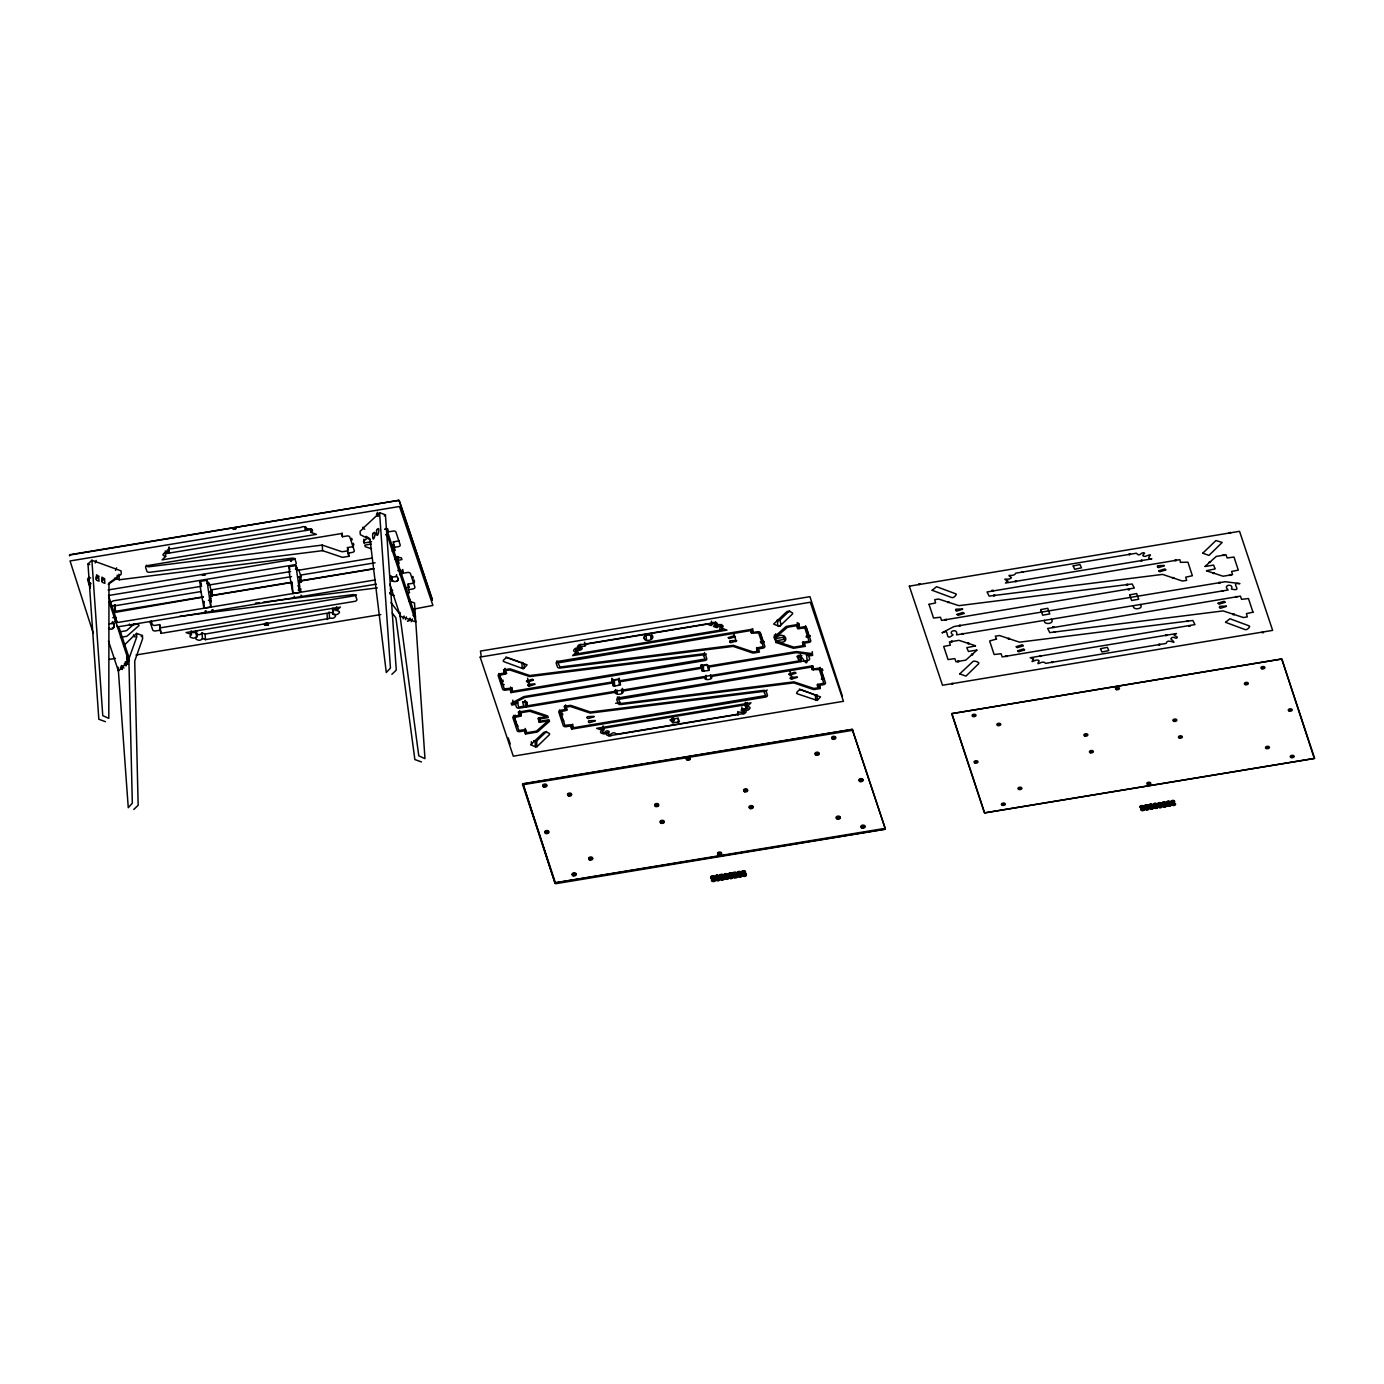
<?xml version="1.0" encoding="UTF-8"?>
<svg xmlns="http://www.w3.org/2000/svg" width="1384" height="1384" viewBox="0 0 1384 1384"><rect width="100%" height="100%" fill="white"/><g stroke="black" fill="none" stroke-linecap="round" stroke-linejoin="round"><path stroke-width="1.5" d="M204.071 601.434L203.95 608.251M206.873 583.564L207.946 583.442L207.842 581.834M292.214 583.408L292.716 590.553M421.463 761.927L414.871 759.574L395.928 617.956L392.243 613.008M98.627 576.661L99.025 581.211L96.448 580.173L96.569 574.81L98.8 576.263L96.015 579.152M113.955 625.343L113.851 627.315L112.208 627.782M264.776 624.911A1.972 1.194 -4 0 1 265.209 623.302A1.972 1.194 -4 0 1 267.839 623.284A1.972 1.194 -4 0 1 267.942 624.893C266.385 622.541 262.891 624.322 268.167 624.859M521.958 662.884C521.906 677.105 527.771 661.656 520.799 662.417M546.68 731.392L536.715 740.924L536.802 747.014L535.47 746.806L535.054 741.201L533.618 740.665M735.233 875.017C730.354 878.01 740.89 877.56 735.856 874.999C728.572 874.394 739.35 872.958 735.042 874.809M789.676 610.69L779.711 620.24C783.482 627.8 775.507 628.907 778.067 620.499L777.099 620.153M817.408 700.269L820.522 696.896L801.301 690.028C799.364 688.523 794.883 693.834 797.253 693.782L817.321 700.512L817.01 694.612L815.782 695.218L809.623 692.796M375.946 533.532L375.842 534.605M105.426 721.687L98.835 719.247L87.988 563.997L91.88 560.26L121.083 570.9L121.186 574.325L108.973 582.993L108.8 718.348L102.762 715.632L91.88 560.26M584.446 642.211C589.809 649.823 573.703 643.785 581.799 647.677C584.411 649.304 575.121 653.162 578.893 646.224M711.497 621.208L711.099 625.568L707.224 624.149L586.626 644.079L584.723 646.017M717.344 623.336L717.085 627.661L713.469 626.502L715.39 624.028L713.487 623.457L711.774 625.014M129.006 659.493L126.584 658.421M534.812 683.921L528.1 684.284L527.788 685.236M612.593 678.835L613.198 685.824L614.185 686.187L620.516 684.907L619.15 678.143M619.409 685.236L618.89 679.509L617.887 679.146L611.849 680.184L612.178 682.001L524.484 696.481A2.526 1.54 -4 0 0 523.412 696.844L511.18 703.297L511.769 705.062L515.592 704.421L516.457 707.068A2.526 1.54 -4 0 0 519.45 708.158L523.515 707.483A2.526 1.54 -4 0 0 525.574 705.961L525.263 700.373M265.676 625.308L267.32 624.824L265.642 624.876M299.74 578.547L299.757 578.443A1.972 1.194 -4 0 0 299.134 576.747M432.448 600.137L399.457 500.939M732.845 877.3L730.977 875.726M672.105 718.469L672.486 722.829L679.44 721.791L678.143 718.227L678.316 721.946M69.442 555.088L399.059 500.299L69.961 554.673L69.494 555.884M210.679 592.906L210.264 591.919M210.714 593.355L210.299 592.369M431.721 599.618L432.258 600.31M522.547 784.105L852.354 729.42L885.327 828.878L852.181 729.316L523.066 783.707L555.122 883.459L522.547 784.244M522.598 784.78L852.769 730.285M720.735 878.442C722.656 882.646 726.271 875.155 720.926 877.698C722.223 881.539 725.406 876.262 720.77 877.889M885.276 828.341L555.088 882.784M885.276 829.12L555.14 882.871M391.897 577.059L392.053 581.211L393.558 581.28M527.875 685.478L528.74 686.239L534.881 684.405M588.494 721.981L589.359 722.742L595.38 720.839M594.013 716.358L587.352 716.635L587.041 717.587M612.922 679.873L619.34 679.7M595.38 720.51L588.719 720.787L588.408 721.739M613.198 685.616L612.247 679.267M618.873 679.717L619.081 680.859L701.169 667.296L700.84 665.479L706.878 664.441L708.885 670.531L708.383 667.14L796.129 652.643L810.488 654.476M615.638 689.526C611.296 695.996 625.36 695.131 622.471 691.135L704.56 677.572C704.075 681.188 714.127 679.492 711.445 676.43L801.007 661.639L800.315 654.926L801.007 661.639M728.33 637.834L729.195 638.578L735.337 636.744M729.697 641.986L730.562 642.73L736.582 640.844M736.582 640.498L729.922 640.775L729.61 641.726M797.219 622.575L797.616 628.717L804.813 627.973L809.069 641.173L802.426 642.366L803.36 645.601L793.897 647.158L777.393 641.761M797.201 677.001L790.368 677.312L790.229 678.229M919.184 584.654L919.703 583.65M955.687 610.413L956.552 611.174L962.572 609.271M962.572 608.943L955.911 609.219L955.6 610.171M951.431 642.038L951.95 641.034M959.51 626.104L960.012 625.101M962.243 634.391L962.762 633.388M968.16 643.906L968.662 642.903M1017.673 651.068L1018.538 651.812L1024.558 649.926M1040.232 656.518L1040.733 655.514M1052.221 662.711L1052.74 661.708M1129.257 554.863L1129.776 553.859M1141.246 561.056L1141.765 560.053M1158.875 571.056L1159.74 571.8L1165.778 569.914M1164.394 565.433L1157.56 565.745L1157.422 566.662M1229.736 533.342L1230.238 532.338M1213.336 573.668L1213.837 572.665M1230.047 575.554L1230.566 574.55M1226.38 606.071L1219.719 606.348L1219.425 607.299M205.368 612.558L206.233 610.88M212.254 611.417L213.136 609.738M301.677 595.881L301.245 596.712L301.089 595.068M644.788 635.723C640.896 643.577 657.262 640.567 651.691 634.581M104.544 578.72L101.932 577.145L102.295 582.301L104.873 583.339L104.544 578.72L101.862 581.28M409.975 618.129L410.46 620.084L415.823 621.866L386.742 533.774L385.617 534.864M732.638 877.162C725.752 880.034 736.15 870.674 728.659 873.875C734.714 876.314 726.479 872.128 730.631 875.536M374.978 579.982L116.048 622.765L115.841 617.385L112.796 617.679M704.629 653.784L704.439 652.469M526.508 681.343L527.373 682.087L533.394 680.201M533.307 679.942L532.442 679.198L526.422 681.084M538.895 721.687L538.289 718.002L539.12 722.396L547.666 720.977M587.127 717.829L587.992 718.59L594.134 716.756M701.826 664.926C701.93 668.109 708.573 662.227 708.054 666.154L795.748 651.656A2.526 1.54 -4 0 1 796.942 651.639L811.941 653.594L812.512 655.359L808.688 655.999L809.571 658.646A2.526 1.54 -4 0 1 807.581 660.549L803.481 661.223A2.526 1.54 -4 0 1 800.713 660.497M701.913 665.168L702.311 671.309L708.262 670.496M735.129 636.45L734.264 635.688L728.243 637.574M751.46 633.042L758.692 633.007L763.172 646.536L756.546 648.093L757.498 651.328L753.207 651.951L733.33 645.342L560.018 667.019L557.856 662.884L750.647 630.585L751.46 633.042L751.201 629.322M788.949 674.337L789.814 675.081L795.835 673.195M790.316 678.471L791.181 679.233L797.322 677.399M795.765 672.935L794.9 672.192L788.863 674.077M812.079 669.545L819.363 669.596L823.809 683.125L817.079 684.682L818.117 687.831L813.827 688.453L793.949 681.845L620.638 703.522L618.475 699.37L811.266 667.088L812.079 669.545L811.82 665.825M957.053 614.565L957.918 615.309L964.06 613.475M963.869 613.164L963.005 612.42L956.967 614.306M1016.306 646.916L1017.171 647.66L1023.312 645.826M1023.122 645.515L1022.257 644.771L1016.219 646.657M1024.489 649.667L1023.624 648.923L1017.586 650.809M1157.508 566.904L1158.373 567.665L1164.394 565.762M1165.691 569.672L1164.826 568.911L1158.789 570.796M1218.128 603.407L1218.993 604.151L1225.134 602.317M1219.494 607.559L1220.359 608.303L1226.397 606.417M1224.944 602.023L1224.079 601.262L1218.041 603.147M951.881 713.487L984.647 812.944L1314.298 758.501L1281.757 659.026L952.106 713.59L1281.584 658.992M233.637 529.103L235.436 528.48M95.185 562.977L96.223 560.433M96.171 577.993L96.188 576.903M101.672 580.45L102.624 579.446L101.672 578.91M115.512 570.381L116.55 567.838M165.284 550.867L165.665 556.42L164.039 555.832A2.249 1.367 -4 0 1 163.416 553.946L164.35 553.064A2.249 1.367 -4 0 1 167.464 552.545L169.107 553.133L168.952 547.337M165.665 556.42L162.066 559.88L316.417 534.362L311.037 532.408L310.777 528.688M169.107 553.133L169.177 547.112M123.764 645.688L133.141 636.432L135.338 636.865M133.764 809.467L138.158 805.298L134.715 661.05L142.638 638.664L142.431 635.533L136.584 633.405L133.694 636.259L133.521 634.806M141.272 636.64L142.431 635.533M126.567 657.244L128.331 655.566L119.249 628.094M128.331 655.566L128.712 661.137L118.384 671.032L108.454 640.913M191.182 630.81L191.442 634.529L190.352 635.567A2.249 1.367 -4 0 0 190.975 637.453L192.376 637.955A2.249 1.367 -4 0 0 195.49 637.453L196.597 636.398L196.199 630.827L197.289 636.657L196.199 637.695A2.249 1.367 -4 0 0 196.822 639.581L198.223 640.083A2.249 1.367 -4 0 0 201.337 639.581L202.427 638.526L202.047 632.955L205.091 634.062L330.724 612.558A2.249 1.367 -4 0 0 333.25 612.437M196.199 630.827L195.109 631.883A2.249 1.367 -4 0 1 191.995 632.384L190.594 631.883M196.909 631.087L195.801 632.125A2.249 1.367 -4 0 0 196.424 634.01L197.825 634.512A2.249 1.367 -4 0 0 200.94 634.01L202.047 632.955M311.037 532.408L312.127 531.352A2.249 1.367 -4 0 0 311.521 529.484L310.12 528.965A2.249 1.367 -4 0 0 306.988 529.484L305.207 530.28L306.297 529.224A2.249 1.367 -4 0 0 305.674 527.356L304.272 526.837A2.249 1.367 -4 0 0 301.158 527.356L171.374 548.808A2.249 1.367 -4 0 0 168.26 549.327L167.326 550.209A2.249 1.367 -4 0 0 167.931 552.095L169.575 552.683M391.88 674.337L396.274 670.081L385.427 514.831L379.579 512.703L376.69 515.575L378.334 516.18M384.268 515.938L385.427 514.831M385.219 529.293L386.361 528.204L415.442 616.295L413.038 615.43M202.427 638.526L205.472 639.633L331.122 618.129A2.249 1.367 -4 0 0 334.236 617.61L335.17 616.71A2.249 1.367 -4 0 0 334.547 614.842L332.921 614.236L332.523 608.666L334.634 608.822A2.249 1.367 -4 0 0 337.16 608.701M332.921 614.236L332.99 608.216M333.388 613.787L335.014 614.392A2.249 1.367 -4 0 0 338.146 613.873L339.08 612.974A2.249 1.367 -4 0 0 338.457 611.105L336.814 610.5L340.412 607.057L186.061 632.557L191.442 634.529M403.073 618.786L404.145 616.001M405.408 619.634L406.481 616.866M407.432 621.329L410.027 618.838M408.92 620.914L409.975 619.599L400.391 616.243L389.804 584.186M411.256 621.762L412.311 618.994M523.982 668.126L527.096 664.856L507.893 657.988C507.201 656.276 500.973 661.327 503.984 661.725L522.339 668.437M721.358 624.443L721.618 628.146L726.998 630.118L572.647 655.618L576.246 652.175L574.602 651.587A2.249 1.367 -4 0 1 573.979 649.702L574.914 648.802A2.249 1.367 -4 0 1 578.045 648.283L580.138 648.439L579.879 644.719M575.986 648.456L576.298 653.957C582.474 651.778 570.571 648.352 579.152 649.926M537.113 746.547L549.361 734.748C551.697 733.226 543.531 730.96 543.531 732.62L530.626 744.748L535.47 746.806M580.138 648.439L578.512 647.85A2.249 1.367 -4 0 1 577.889 645.965L578.823 645.065A2.249 1.367 -4 0 1 581.937 644.546L711.722 623.111A2.249 1.367 -4 0 1 714.836 622.592L716.237 623.094A2.249 1.367 -4 0 1 716.86 624.98L715.77 626.018L717.569 625.239A2.249 1.367 -4 0 1 720.683 624.72L722.085 625.222A2.249 1.367 -4 0 1 722.707 627.108L721.618 628.146M717.621 627.142C724.489 622.541 715.805 630.429 722.673 629.772L576.298 653.957M780.109 625.845L792.375 614.063C794.693 612.61 786.631 610.223 786.527 611.936L773.621 624.063L778.465 626.122M745.716 705.996L747.325 704.456L600.95 728.641C608.822 728.399 599.03 732.326 604.081 732.863C605.656 731.6 607.04 729.593 609.202 731.652C606.624 741.668 612.178 728.624 616.399 734.281L736.997 714.352C738.381 710.684 740.89 712.345 743.346 712.898C747.325 710.563 737.413 711.168 742.827 708.764C754.591 708.383 741.997 709.144 745.457 702.293M747.395 706.255L750.993 702.812L596.642 728.313L602.023 730.268L600.933 731.323A2.249 1.367 -4 0 0 601.538 733.191L602.957 733.71A2.249 1.367 -4 0 0 606.071 733.191L607.853 732.396L606.763 733.451A2.249 1.367 -4 0 0 607.386 735.319L608.787 735.838A2.249 1.367 -4 0 0 611.901 735.319L741.686 713.867A2.249 1.367 -4 0 0 744.8 713.365L745.751 712.466A2.249 1.367 -4 0 0 745.128 710.58L743.485 709.992L745.595 710.13A2.249 1.367 -4 0 0 748.709 709.629L749.644 708.729A2.249 1.367 -4 0 0 749.021 706.843L747.395 706.255L747.135 702.536M134.248 623.821L127.086 630.187A2.526 1.54 -4 0 1 125.529 630.879L120.045 631.779M367.85 537.546L363.542 541.369L364.078 542.961L371.552 541.732M547.718 721.151L536.508 731.081L526.837 732.741L525.799 729.576L518.827 730.441L514.519 717.379L521.214 716.064L520.263 712.829L529.743 711.272L546.247 716.67M775.905 637.28L787.479 627.229M976.896 650.221L965.773 660.116L956.015 661.812L954.839 658.611L948.057 659.58L943.698 646.466L950.393 645.134L949.441 641.899L958.974 640.342L975.426 645.74M1205.101 566.35L1216.276 556.437L1225.982 554.759L1227.158 557.96L1233.992 557.06L1238.299 570.121L1231.604 571.454L1232.539 574.671L1223.093 576.228L1206.571 570.831M114.163 621.831L116.913 621.295M111.568 623.509C116.446 622.644 114.076 632.436 108.592 628.18M109.474 628.267L108.644 628.474M395.616 576.574C398.073 575.19 399.457 581.695 396.983 580.726M291.211 560.624L290.865 561.125A1.972 1.194 -4 0 1 291.315 560.814L291.332 560.555M1314.61 758.363L984.976 812.771M233.861 529.363L235.47 528.93M108.212 584.394L117.277 578.062L117.225 575.156M113.557 612.662L203.171 597.109M947.694 602.559L948.991 601.85M1022.067 572.37L1023.347 571.661M991.947 590.968L993.245 590.241M945.151 620.067L946.431 619.357M1015.181 581.695L1016.479 580.969M993.574 595.829L994.871 595.103M957.607 661.794L958.904 661.085M971.43 654.874L972.727 654.148M1008.209 639.027L1009.49 638.301M1126.507 584.965L1127.804 584.256M1052.567 627.471L1053.864 626.744M951.656 684.059L952.936 683.333M1174.929 560.728L1176.227 560.001M1005.77 656.57L1007.05 655.843M1128.133 589.826L1129.43 589.117M1054.193 632.332L1055.49 631.606M1172.49 578.27L1173.788 577.543M1209.27 562.423L1210.567 561.696M1223.093 555.503L1224.373 554.776M1218.854 583.045L1220.134 582.318M1221.588 591.331L1222.868 590.622M1187.126 621.468L1188.424 620.741M1165.518 635.602L1166.799 634.893M1235.566 597.231L1236.846 596.504M1188.752 626.329L1190.05 625.603M1158.65 644.927L1159.93 644.2M1233.006 614.738L1234.303 614.012M1262.191 632.73L1263.488 632.021M109.786 602.697L112.831 601.088A2.526 1.54 -4 0 1 113.903 600.742L201.614 586.245M513.032 703.626L524.761 697.484L612.506 682.987M942.227 632.696L953.991 626.554L1225.255 581.73L1239.666 583.546M112.069 623.423L112.623 621.624M396.672 574.689L396.257 576.419L392.399 577.145M201.441 584.377L200.957 582.975M806.716 655.272C808.481 674.406 801.907 650.445 796.89 656.691M202.756 575.052L204.469 575.035M522.668 702.207L523.827 706.151L518.637 707.155L517.789 703.349L513.101 703.799L512.841 700.079M842.406 696.221L809.951 596.677L480.456 651.068L481.148 655.808M165.18 553.721L312.144 529.432M384.804 529.12L387.555 528.671L388.593 531.819L393.281 531.058A2.249 1.367 -4 0 1 395.911 532.01L400.184 544.95A2.249 1.367 -4 0 1 398.419 546.645L393.731 547.424L393.35 541.853L398.038 541.075A2.249 1.367 -4 0 0 399.163 540.66M348.647 552.597L348.906 556.299L343.44 557.198A2.526 1.54 -4 0 1 341.606 557.077L322.61 550.659L149.68 572.284A2.526 1.54 -4 0 1 146.86 571.177L145.649 567.492A2.526 1.54 -4 0 1 147.638 565.589L341.398 533.567L342.436 536.732L346.848 535.989A2.526 1.54 -4 0 1 349.823 537.078L354.252 550.521A2.526 1.54 -4 0 1 352.28 552.424L347.868 553.15L347.47 547.58L351.882 546.853A2.526 1.54 -4 0 0 353.491 546.126M371.189 544.068L364.788 545.123L365.307 546.715L371.569 548.791M108.16 589.947L293.84 559.274A2.526 1.54 -4 0 0 295.449 558.548M347.834 550.849L343.059 551.628A2.526 1.54 -4 0 1 341.225 551.507L322.212 545.088L149.282 566.713A2.526 1.54 -4 0 1 146.479 565.606L146.323 565.156M391.637 545.452L394.388 545.002M108.54 595.518L294.238 564.845A2.526 1.54 -4 0 0 296.228 562.942L295 559.257A2.526 1.54 -4 0 0 292.197 558.15L119.266 579.775L114.509 578.166M200.542 588.961L200.023 581.436L206.908 580.294L207.911 583.425M289.533 574.256L289.014 566.731L295.899 565.589L297.491 570.398L372.4 558.029M392.035 551.022L394.786 550.572L394.526 546.853M295.38 568.997L296.937 568.737L296.816 567.129M290.588 571.54L208.5 585.103L208.067 583.494M111.499 606.348L112.554 606.175M114.734 604.773L115.062 605.76L200.888 591.573M291.54 576.592L211.51 589.826L212.046 595.864M375.116 562.786L300.484 575.121L301.383 582.041L301.314 580.726M395.08 559.482L396.62 559.222A2.526 1.54 -4 0 0 398.609 557.319L398.505 556.991M397.865 556.524L398.125 560.243L401.948 559.603L401.36 557.838L395.738 557.112M210.057 591.816L212.185 591.089L212.219 596.348M299.117 577.093L301.037 576.782L298.788 569.983M112.588 606.175A2.526 1.54 -4 0 0 114.612 604.652L115.46 611.33L203.137 596.833M211.89 595.397L291.938 582.162M373.645 568.668L300.882 580.692L301.314 581.695M211.198 602.023L210.057 595.968L292.145 582.404M373.957 568.893L299.048 581.263L299.532 585.121L298.287 585.743M208.43 600.518L210.281 599.255M397.831 570.571L400.218 570.173M298.217 590.051L300.83 588.875M402.017 570.07L403.055 573.218L407.467 572.492A2.526 1.54 -4 0 1 410.442 573.582L414.889 587.024A2.526 1.54 -4 0 1 412.899 588.927L408.488 589.653L408.09 584.083L412.501 583.356A2.526 1.54 -4 0 0 414.491 582.024M399.682 574.637L401.585 574.325M210.818 601.59L210.403 600.223L210.835 607.109L203.898 608.078L200.559 589.03M299.792 586.885L299.377 585.519L299.826 592.404L292.872 593.373L289.533 574.325M108.713 623.976L111.896 623.457M376.362 584.135L117.415 626.917L117.311 625.464M179.885 616.278L352.816 594.653A2.526 1.54 -4 0 1 355.636 595.76L356.847 599.428A2.526 1.54 -4 0 1 354.858 601.331L161.098 633.353L159.662 624.634L155.25 625.36A2.526 1.54 -4 0 1 152.275 624.288L151.167 620.914M160.7 627.782L354.46 595.76A2.526 1.54 -4 0 0 356.311 594.757M405.045 587.906L409.128 587.231M161.098 633.353L160.042 630.204L155.648 630.931A2.526 1.54 -4 0 1 152.672 629.858L149.887 621.451M120.425 637.349L125.909 636.45A2.526 1.54 -4 0 0 127.466 635.758L138.954 625.568L138.417 623.959L129.871 625.378L129.421 624.028M407.484 593.13L409.526 592.802L408.488 589.653M109.301 659.407L115.46 658.386M136.03 654.995L380.808 614.548M413.712 609.098L432.898 605.448L399.509 506.492L70.048 560.952L93.316 633.37M504.572 673.039L500.16 673.766A2.526 1.54 -4 0 0 498.188 675.669L502.617 689.094A2.526 1.54 -4 0 0 505.592 690.183L510.004 689.457L511.042 692.606L704.802 660.583A2.526 1.54 -4 0 0 706.792 658.68L705.581 654.995A2.526 1.54 -4 0 0 702.761 653.888L529.83 675.53L510.834 669.095A2.526 1.54 -4 0 0 509.001 668.974L503.534 669.873L504.572 673.039L504.312 669.32M753.017 632.471L757.429 631.744A2.526 1.54 -4 0 1 760.387 632.834L764.833 646.259A2.526 1.54 -4 0 1 762.843 648.162L758.432 648.906L759.47 652.054L754.021 652.954A2.526 1.54 -4 0 1 752.187 652.833L733.174 646.397L560.243 668.039A2.526 1.54 -4 0 1 557.441 666.932L556.212 663.247A2.526 1.54 -4 0 1 558.202 661.344L751.979 629.322L753.017 632.471L752.758 628.769M505.385 673.939L499.814 675.288L504.278 688.834L511.319 688.194L512.374 691.343L705.148 659.043L703.141 654.892L529.674 676.586L509.727 669.96L505.523 670.6L506.7 673.472L505.385 673.939L505.004 668.385M787.479 627.229L796.786 625.689L797.599 628.146M775.351 640.861L783.898 639.46L783.188 637.297L774.642 638.716L774.123 637.124L785.593 626.917A2.526 1.54 -4 0 1 787.15 626.243L798.118 624.426L799.156 627.575L803.844 626.796A2.249 1.367 -4 0 1 806.491 627.765L810.764 640.706A2.249 1.367 -4 0 1 809 642.401L804.312 643.162L805.35 646.328L794.381 648.144A2.526 1.54 -4 0 1 792.548 648.023L775.888 642.47L774.971 635.308M1205.153 566.523L1213.56 565.07L1215.204 568.911L1206.519 570.675M760.283 641.917L762.809 641.069L760.006 632.574M760.802 642.868L762.446 642.608A2.526 1.54 -4 0 0 764.314 641.588M806.111 636.19L808.723 635.464L805.505 625.706M777.341 641.588C791.44 645.376 785.766 629.772 775.974 637.436L775.715 633.734M806.267 637.211L808.602 636.83A2.249 1.367 -4 0 0 810.384 635.654M619.409 681.845L701.498 668.282L702.293 670.738M522.598 702.017L526.214 701.792L527.356 705.805L799.018 660.912L798.637 655.341M806.163 655.151L810.54 654.632M942.279 632.869C950.912 627.454 943.559 642.47 953.057 634.927C946.794 630.948 958.714 627.955 956.534 634.875L1228.196 589.982C1221.951 584.532 1234.493 583.287 1231.397 589.03C1244.441 592.179 1228.733 581.885 1239.718 583.719M525.695 706.082L526.024 707.086L615.569 692.277L615.897 693.228M519.329 715.251L514.64 716.03A2.249 1.367 -4 0 0 512.876 717.725L517.149 730.666A2.249 1.367 -4 0 0 519.779 731.634L524.467 730.856L525.505 734.004L536.49 732.188A2.526 1.54 -4 0 0 538.047 731.513L549.517 721.306L548.981 719.715L540.452 721.133L539.725 718.971L548.272 717.552L547.753 715.961L531.075 710.407A2.526 1.54 -4 0 0 529.259 710.286L518.291 712.103L519.329 715.251L519.069 711.549M565.191 709.525L560.797 710.251A2.526 1.54 -4 0 0 558.807 712.154L563.236 725.597A2.526 1.54 -4 0 0 566.212 726.687L570.623 725.96L571.661 729.108L765.421 697.086A2.526 1.54 -4 0 0 767.411 695.183L766.2 691.498A2.526 1.54 -4 0 0 763.38 690.391L590.449 712.033L571.454 705.598A2.526 1.54 -4 0 0 569.62 705.477L564.153 706.376L565.191 709.525L564.932 705.823M566.004 710.442L560.433 711.791L564.897 725.32L571.938 724.68L572.993 727.828L765.784 695.547L763.605 691.412L590.224 713.089L570.346 706.463L566.143 707.103L567.319 709.957L566.004 710.442L565.623 704.871M546.299 716.843L538.791 718.019M975.478 645.913L966.793 647.66L968.437 651.501L976.844 650.065M821.525 678.298L823.428 677.554L820.089 667.399M821.421 679.371L823.082 679.094A2.526 1.54 -4 0 0 824.345 678.627M820.089 688.54L814.64 689.457A2.526 1.54 -4 0 1 812.806 689.318L793.793 682.9L620.862 704.525A2.526 1.54 -4 0 1 618.06 703.418L616.832 699.75A2.526 1.54 -4 0 1 618.821 697.847L812.598 665.825L813.636 668.974L818.048 668.247A2.526 1.54 -4 0 1 821.023 669.32L825.452 682.762A2.526 1.54 -4 0 1 823.463 684.665L819.051 685.391L820.089 688.54L819.83 684.838M670.029 719.784L673.835 719.161M670.358 720.77L674.164 720.147M523.048 784.486L555.693 883.701L884.878 829.31M398.99 500.402L432.171 599.186M409.076 600.967L410.079 601.365L409.975 599.877M255.504 603.13L259.431 602.646M263.358 602.144L377.33 587.889M615.603 703.262L619.548 702.778M127.882 664.251L126.169 663.697L126.013 661.967M651.951 638.301C653.231 632.972 640.671 634.945 645.048 639.443M678.056 718.227L671.551 719.351L672.364 722.188M1229.182 532.719L1230.791 532.961M1128.704 554.24L1130.313 554.482M1140.71 560.433L1142.319 560.676M1229.494 574.931L1231.103 575.173M1212.782 573.045L1214.391 573.287M918.63 584.031L920.239 584.273M958.956 625.481L960.565 625.724M961.69 633.768L963.299 634.01M967.606 643.283L969.215 643.525M950.877 641.415L952.486 641.657M1039.678 655.895L1041.287 656.137M1051.667 662.088L1053.276 662.331M398.575 569.551L400.201 569.948L401.568 574.101L399.941 573.703M784.711 640.377L784.451 636.657M798.827 656.57L797.53 657.158L799.018 660.912M735.648 641.743L735.388 638.024M299.861 576.972L300.259 582.543M621.848 692.986L621.589 689.284M392.191 577.128C388.333 582.283 398.886 583.096 398.038 578.841M390.357 589.567L392.727 590.362M364.753 529.19L363.023 528.567L360.065 531.404L360.324 534.691L370.012 539.639M799.312 689.024L808.481 692.381M394.18 595.535L389.89 593.909L389.648 592.473M505.887 656.985L508.188 657.815M509.329 658.23L519.64 662.002M332.523 608.666L334.167 609.271A2.249 1.367 -4 0 1 335.118 610.655M87.988 563.997L89.701 564.62M88.922 577.353L90.617 577.976M90.998 583.546L89.303 582.923L90.514 586.608M124.456 663.472L124.456 664.995L126.325 665.756M123.989 667.988L122.259 667.434L122.103 665.704M120.546 667.209L120.598 668.801L122.415 669.493M113.886 626.762L113.626 623.042M521.076 715.269L520.817 711.566M203.535 601.417L203.915 602.732M369.874 538.757L366.103 536.335M299.255 577.214L299.29 577.664M410.304 601.538L414.508 602.94L424.957 758.64L418.781 755.837L399.82 614.15L390.945 602.594M1223.197 554.776L1224.269 555.503M1209.374 561.696L1210.464 562.44M1218.958 582.318L1220.031 583.045M1235.652 596.504L1236.742 597.231M1221.691 590.605L1222.781 591.349M1175.033 560.001L1176.123 560.745M1262.294 632.004L1263.384 632.747M1233.109 613.994L1234.199 614.738M1172.594 577.543L1173.684 578.27M1187.23 620.741L1188.32 621.485M1188.856 625.603L1189.946 626.346M1126.611 584.238L1127.7 584.982M1128.237 589.1L1129.327 589.843M1165.622 634.875L1166.712 635.619M1158.737 644.183L1159.827 644.927M1022.153 571.644L1023.243 572.388M1015.285 580.969L1016.375 581.695M1052.67 626.744L1053.76 627.471M1054.297 631.606L1055.386 632.332M992.051 590.241L993.141 590.968M993.677 595.103L994.767 595.847M1008.313 638.301L1009.403 639.045M947.798 601.832L948.888 602.576M1005.874 655.843L1006.964 656.587M945.255 619.34L946.327 620.084M971.533 654.148L972.623 654.892M957.711 661.068L958.801 661.812M951.76 683.333L952.849 684.059M370.047 539.656L386.292 672.538L390.444 668.091L379.579 512.703M535.106 741.288L536.732 740.976M300.518 588.961L300.83 591.331M715.943 627.333L715.563 621.762M619.323 697.588L619.011 696.671M778.067 620.499L779.728 620.274M1281.982 659.424L1314.506 757.965M1140.295 604.514C1144.533 608.977 1132.164 610.794 1133.409 605.656M1051.321 619.219C1055.508 623.682 1043.225 625.533 1044.436 620.361M951.777 713.988L984.318 812.529M822.286 668.801L822.84 670.479M775.161 635.896L775.888 642.47M617.368 696.931L617.662 697.865A2.526 1.54 -4 0 0 619.565 698.972M556.887 660.895L557.043 661.362A2.526 1.54 -4 0 0 558.479 662.4M562.285 713.037L562.838 714.715M559.517 709.957L562.856 720.026A2.526 1.54 -4 0 0 563.928 720.96M525.47 701.013L526.024 707.086M515.211 715.113L515.73 716.739M502.773 679.907L503.326 681.585M513.551 715.39L516.751 725.095A2.249 1.367 -4 0 0 518.118 726.046M498.897 673.454L502.219 683.54A2.526 1.54 -4 0 0 504.26 684.665M508.257 737.932L510.281 744.09M412.83 576.401L413.383 578.079M413.937 579.775L414.491 581.453M408.09 584.083L409.007 586.833M393.35 541.853L393.731 543.03M393.731 547.424L394.786 550.572M398.125 560.243L399.007 562.89A2.526 1.54 -4 0 1 397.883 564.551M392.156 580.778L390.911 575.64M351.657 538.238L352.211 539.916M353.318 543.272L353.872 544.95M347.47 547.58L348.128 549.552M347.868 553.15L348.906 556.299M298.166 585.692L299.532 589.843M289.014 566.731L289.948 569.724M209.278 583.062L212.375 596.106M210.057 595.968L210.974 598.736M200.023 581.436L201.372 585.536M108.765 596.296L116.221 618.925M115.72 618.146L117.086 622.298M114.491 617.402L115.858 621.537M109.146 601.867L128.712 661.137M88.334 577.699L89.441 581.072M89.995 582.75L90.548 584.429M90.375 588.321L87.607 579.913A2.526 1.54 -4 0 1 89.147 578.114M299.774 592.231L295.899 565.589M210.783 606.936L206.908 580.294M852.803 730.337L852.146 730.095M817.857 684.111L818.117 687.831M812.252 651.639L812.512 655.359M815.349 694.872L815.747 700.442M813.221 666.344L813.481 670.046M803.101 641.882L803.36 645.601M798.897 623.855L799.156 627.575M798.62 623.077L799 628.647M791.458 675.271L791.717 678.99M790.091 671.136L790.351 674.838M783.638 635.74L783.898 639.46M774.383 634.996L774.642 638.716M757.238 647.608L757.498 651.328M745.786 703.28L746.045 706.999M741.876 707.016L742.135 710.736M734.022 633.872L734.281 637.591M737.759 711.514L738.018 715.234M716.22 622.575L716.479 626.277M710.563 674.579L710.822 678.281M708.937 665.877L709.196 669.596M706.013 675.323L706.273 679.042M703.314 665.669L703.695 671.24M701.238 664.562L701.498 668.282M673.385 717.137L673.766 722.69M650.739 635.481L650.999 639.2M646.19 636.225L646.449 639.944M622.523 688.384L622.783 692.087M619.946 680.582L620.205 684.302M617.039 690.028L617.299 693.747M614.323 680.374L614.721 685.945M611.918 678.281L612.178 682.001M603.113 725.822L603.372 729.524M579.412 645.169L579.671 648.888M572.734 724.126L572.993 727.828M571.402 725.389L571.661 729.108M540.192 717.414L540.296 722.206M529.017 682.277L529.276 685.997M527.65 678.143L527.909 681.845M531.335 741.651L531.594 745.353M527.096 702.103L527.356 705.805M525.124 728.434L525.505 734.004M519.744 710.597L520.142 716.168M512.115 687.623L512.374 691.343M510.644 687.035L511.042 692.606M402.796 569.516L403.055 573.218M400.132 612.524L400.391 616.243M377.348 512.201L377.607 515.921M376.5 513.966L376.777 515.54L363.075 528.273L362.937 527.114M363.819 539.258L364.078 542.961M342.177 533.013L342.436 536.732M336.554 606.798L336.814 610.5M329.098 611.97L329.478 617.524M322.212 545.088L322.61 550.659M327.057 613.908L327.437 619.478M305.639 526.82L305.899 530.539M304.947 526.56L305.207 530.28M294.204 596.193L294.308 597.68M292.768 591.314L292.924 593.546M210.887 591.677L211.147 595.38M212.098 609.773L212.202 611.261M205.213 610.898L205.316 612.385M205.091 634.062L205.472 639.633M159.662 624.634L160.042 630.204M136.584 633.405L136.739 636.986L128.868 658.922L132.328 803.17L128.262 807.685L118.124 667.192M126.722 658.403L127.12 663.974M125.304 661.76L125.563 665.479M118.868 574.204L119.266 579.775M121.394 665.496L121.654 669.216M115.062 605.76L115.46 611.33M114.699 604.635L115.08 610.206A2.526 1.54 -4 0 1 112.969 611.745M113.817 623.232L113.938 624.876M525.02 700.892A2.526 1.54 -4 0 1 523.152 701.913M801.907 655.67A2.526 1.54 -4 0 1 800.8 655.324M809.052 653.957A2.526 1.54 -4 0 1 807.201 654.978M518.1 702.639A2.526 1.54 -4 0 1 517.149 702.449M767.065 689.889A2.526 1.54 -4 0 1 765.041 691.516M706.273 653.992A2.526 1.54 -4 0 1 704.421 655.013M290.553 561.247A1.972 1.194 -4 0 1 291.28 560.139M292.301 559.845A1.972 1.194 -4 0 1 293.045 559.845M202.012 575.017A1.972 1.194 -4 0 1 205.264 575.087M210.143 591.452A1.972 1.194 -4 0 1 210.679 593.079M210.195 592.11A1.972 1.194 -4 0 1 210.731 593.753M233.152 529.415A1.972 1.194 -4 0 1 236.024 528.204M233.533 529.38A1.972 1.194 -4 0 1 235.903 528.826M264.534 625.084A1.972 1.194 -4 0 1 266.455 623.682A1.972 1.194 -4 0 1 268.444 624.893M372.677 533.947C372.331 548.583 378.109 526.508 372.677 533.947M376.586 530.21C376.223 545.037 381.915 522.512 376.586 530.21M480.161 657.123L513.291 756.183L843.462 701.29L810.332 602.248L480.179 657.071M544.033 786.354L545.677 785.835L544.05 786.302M546.023 832.857L547.666 832.32L546.126 832.718M568.789 795.385L570.433 794.797L568.824 795.281M573.339 875.155L574.983 874.584L573.374 875.069M589.895 859.308L591.539 858.737L589.895 859.308M655.86 805.869L657.556 805.834L655.86 805.869M655.843 805.419L657.521 805.384L655.86 805.315M661.396 822.615L663.04 822.044L661.396 822.615A1.972 1.194 -4 0 0 664.13 821.404A1.972 1.194 -4 0 0 661.154 820.522A1.972 1.194 -4 0 0 661.206 822.598M687.433 759.003L689.111 758.968L687.433 758.951M687.467 759.453L689.146 759.401L687.467 759.401M710.978 877.439C713.885 879.376 715.701 877.006 711.013 877.369C713.781 874.965 715.026 876.747 711.134 877.543M711.86 880.103C715.165 882.023 715.822 879.826 711.86 880.103M711.826 879.653C715.528 879.843 715.926 877.992 711.826 879.653M715.39 876.712C718.78 880.38 719.455 872.975 715.476 876.729C720.337 879.203 717.777 872.422 715.407 876.608M716.272 879.376C719.472 883.027 720.597 875.778 716.307 879.29C720.977 882.092 718.659 875.051 716.289 879.273M718.78 854.343L720.424 853.755L718.78 854.343M719.767 875.536C723.123 879.203 723.918 871.903 719.767 875.536M719.801 875.986C723.088 879.67 724.005 872.335 719.801 875.986M724.213 875.259C726.79 879.065 729.42 871.747 724.455 874.307C725.251 878.598 729.593 872.076 724.23 875.155M725.095 877.906C728.434 879.843 729.247 877.421 725.095 877.906M725.06 877.473C728.434 877.491 729.091 875.743 725.06 877.473M729.506 877.179C732.638 880.864 733.589 873.477 729.506 877.179M733.001 873.356C736.426 873.408 736.894 871.574 733.001 873.356M733.901 876.453L737.239 875.934L733.935 876.349M737.447 873.079C740.544 876.764 741.755 869.533 737.464 872.975C742.118 875.847 739.921 868.737 737.464 872.975M738.295 875.276C741.564 878.961 742.533 871.609 738.295 875.276M738.312 875.726C741.495 879.446 742.499 872.058 738.312 875.726M744.817 790.714L746.512 791.216L744.851 790.61M741.859 872.335C744.419 876.159 747.066 868.806 742.101 871.401C743.502 875.657 746.46 869.014 741.859 872.335M742.724 874.999C745.44 878.753 747.844 871.453 742.983 874.048C743.658 878.321 748.242 871.833 742.758 874.896M750.388 807.91L752.014 807.339L750.405 807.823M816.352 754.47L818.031 754.436L816.352 754.418M816.318 754.021L817.996 753.986L816.318 753.969M832.909 738.623L834.552 738.087L832.909 738.623M837.424 817.961L839.102 817.927L837.424 817.961M837.458 818.411L839.136 818.359L837.458 818.411M860.225 780.922L861.886 780.403L860.242 780.87M862.215 827.424L863.858 826.888L862.232 827.372M929.01 604.324L933.525 618.025L940.445 617.247L941.553 620.413L1134.326 588.062L1132.164 583.979L958.87 605.656L938.577 599.03L934.702 599.67L935.584 602.94L929.01 604.324M932.159 590.293L951.5 597.473C953.455 598.926 958.126 593.563 955.479 593.719L936.553 586.695L932.159 590.293M959.769 673.939L965.98 676.084L978.54 663.836C980.893 662.382 972.831 660.012 972.71 661.708L959.804 673.835M1202.765 553.237L1208.976 555.399L1222.193 542.459L1215.948 540.538L1202.783 553.185M1225.584 622.333L1244.925 629.53C1246.828 630.966 1251.447 625.741 1248.904 625.776L1229.892 618.734L1225.584 622.281M1252.987 612.212L1246.413 613.631L1247.295 616.901L1243.42 617.541L1223.127 610.915L1049.764 632.609L1047.653 628.474L1240.445 596.158L1241.552 599.341L1248.472 598.545L1252.987 612.247M973.211 715.424L974.89 715.407L973.229 715.39M975.201 761.927L976.879 761.909L975.236 761.823M997.985 724.455L999.663 724.438L997.985 724.42M1002.535 804.225L1004.213 804.208L1002.552 804.156M1019.091 788.378L1020.769 788.361L1019.091 788.344M1085.056 734.939L1086.734 734.921L1085.056 734.939M1090.575 751.685L1092.27 751.668L1090.592 751.65M1116.646 688.523L1118.324 688.505L1116.663 688.436M1140.174 806.734C1144.274 810.159 1143.495 803.101 1140.174 806.734M1141.056 809.38C1144.551 812.996 1145.104 805.713 1141.056 809.38M1144.585 806.007C1147.924 809.536 1149.031 802.391 1144.62 805.851M1145.468 808.654C1148.616 812.27 1149.827 805.194 1145.502 808.515M1147.959 783.413L1149.654 783.396L1147.976 783.379M1148.997 805.28C1152.405 808.913 1153.08 801.647 1148.997 805.28M1149.879 807.927C1153.304 811.491 1154.1 804.312 1149.896 807.858M1153.408 804.554C1157.249 807.979 1157.093 801.007 1153.443 804.398M1154.291 807.201C1158.149 810.695 1158.062 803.412 1154.291 807.201M1157.82 803.827C1161.176 807.426 1162.024 800.177 1157.837 803.741M1158.702 806.474C1162.006 810.021 1163.096 802.945 1158.737 806.318M1162.231 803.083C1166.349 806.509 1165.518 799.381 1162.231 803.083M1163.114 805.747C1166.453 809.363 1167.335 802.097 1163.114 805.678M1166.643 802.357C1170.12 805.886 1170.518 798.949 1166.677 802.218M1174.03 720.234L1175.708 720.216L1174.03 720.234M1167.508 805.021C1171.21 808.585 1171.279 801.336 1167.508 805.021M1171.054 801.63C1174.168 805.263 1175.725 797.997 1171.072 801.561M1171.919 804.294C1175.5 807.754 1175.933 800.782 1171.971 804.139M1179.566 736.98L1181.244 736.963L1179.566 736.945M1245.531 683.54L1247.209 683.523L1245.548 683.471M1262.087 667.693L1263.765 667.676L1262.087 667.693M1266.637 747.481L1268.315 747.464L1266.637 747.481M1289.404 709.992L1291.099 709.975L1289.438 709.923M1291.393 756.494L1293.071 756.477L1291.41 756.425M996.497 639.045L989.629 640.965L994.127 654.511L1001.064 653.732L1002.172 656.916L1194.963 624.599L1192.852 620.482L1019.489 642.159L999.542 635.533L995.321 636.173L996.497 639.045M1040.681 609.635L1042.671 615.188L1049.729 613.942L1047.774 608.303L1040.699 609.6M1073.188 565.987L1074.607 569.256L1081.492 567.838L1080.004 564.551L1073.206 565.935M1100.505 648.733L1101.924 652.002L1108.809 650.584L1107.39 647.331L1100.522 648.681M1129.655 594.93L1131.645 600.483L1138.703 599.237L1136.697 593.563L1129.69 594.843M1180.5 562.354L1187.922 562.181L1192.368 575.727L1185.725 577.18L1186.676 580.398L1182.317 581.003L1162.577 574.412L989.145 596.106L987.034 591.971L1179.825 559.672L1180.535 562.25M909.34 586.193L942.504 685.253L1272.64 630.377L1239.545 531.318L909.357 586.159M1007.777 580.951L1005.493 583.045L1151.851 558.859C1143.011 558.617 1157.508 551.801 1145.122 556.403C1141.143 556.351 1143.34 554.379 1144.689 553.219C1141.246 550.78 1140.001 557.977 1136.402 553.219L1015.804 573.149C1013.434 577.889 1004.784 572.872 1011.427 577.612C1009.524 581.038 1000.165 577.145 1007.76 581.055M1033.554 659.061C1028.814 665.358 1036.512 657.573 1039.159 660.843C1035.042 667.745 1042.325 659.182 1045.577 663.351L1166.176 643.422C1167.473 637.072 1179.514 647.02 1170.847 638.854C1172.04 636.225 1174.255 637.678 1176.244 638.318C1180.535 635.983 1169.722 636.259 1176.504 633.543L1030.146 657.729L1033.554 659.061M750.474 807.72L751.996 807.702L750.405 807.702M716.895 878.615L716.774 878.702A1.972 1.194 -4 0 0 716.998 880.691A1.972 1.194 -4 0 0 719.922 879.497A1.972 1.194 -4 0 0 716.964 878.615M738.952 874.982L738.814 875.051A1.972 1.194 -4 0 0 739.056 877.058A1.972 1.194 -4 0 0 741.98 875.864A1.972 1.194 -4 0 0 739.004 874.965M711.739 876.626L711.618 876.695A1.972 1.194 -4 0 0 711.722 878.771A1.972 1.194 -4 0 0 714.646 877.577A1.972 1.194 -4 0 0 711.67 876.695M724.974 874.446L724.835 874.515A1.972 1.194 -4 0 0 724.939 876.574A1.972 1.194 -4 0 0 727.88 875.397A1.972 1.194 -4 0 0 724.905 874.498M1150.779 807.08L1150.675 807.114A1.972 1.194 -4 0 0 1150.536 809.017A1.972 1.194 -4 0 0 1153.529 807.893A1.972 1.194 -4 0 0 1150.606 806.941M1172.819 803.429L1172.715 803.464A1.972 1.194 -4 0 0 1172.594 805.384A1.972 1.194 -4 0 0 1175.57 804.242A1.972 1.194 -4 0 0 1172.646 803.291M1266.464 748.554A1.972 1.194 -4 0 0 1269.439 747.412A1.972 1.194 -4 0 0 1266.516 746.478A1.972 1.194 -4 0 0 1266.464 748.554M1291.22 757.584A1.972 1.194 -4 0 0 1294.196 756.442A1.972 1.194 -4 0 0 1291.289 755.491A1.972 1.194 -4 0 0 1291.22 757.584M997.812 725.527A1.972 1.194 -4 0 0 1000.788 724.403A1.972 1.194 -4 0 0 997.864 723.451A1.972 1.194 -4 0 0 997.812 725.527M973.039 716.514A1.972 1.194 -4 0 0 976.014 715.372A1.972 1.194 -4 0 0 973.108 714.438A1.972 1.194 -4 0 0 973.039 716.514M1261.914 668.783A1.972 1.194 -4 0 0 1264.889 667.642A1.972 1.194 -4 0 0 1261.966 666.69A1.972 1.194 -4 0 0 1261.914 668.783M1245.358 684.63A1.972 1.194 -4 0 0 1248.333 683.488A1.972 1.194 -4 0 0 1245.41 682.537A1.972 1.194 -4 0 0 1245.358 684.63M1289.231 711.082A1.972 1.194 -4 0 0 1292.224 709.94A1.972 1.194 -4 0 0 1289.3 709.006A1.972 1.194 -4 0 0 1289.231 711.082M1173.857 721.323A1.972 1.194 -4 0 0 1176.832 720.182A1.972 1.194 -4 0 0 1173.926 719.23A1.972 1.194 -4 0 0 1173.857 721.323M1179.393 738.07A1.972 1.194 -4 0 0 1182.369 736.928A1.972 1.194 -4 0 0 1179.445 735.994A1.972 1.194 -4 0 0 1179.393 738.07M1084.866 736.029A1.972 1.194 -4 0 0 1087.859 734.887A1.972 1.194 -4 0 0 1084.935 733.935A1.972 1.194 -4 0 0 1084.866 736.029M1090.402 752.775A1.972 1.194 -4 0 0 1093.377 751.633A1.972 1.194 -4 0 0 1090.471 750.699A1.972 1.194 -4 0 0 1090.402 752.775M975.028 763.017A1.972 1.194 -4 0 0 978.004 761.875A1.972 1.194 -4 0 0 975.08 760.923A1.972 1.194 -4 0 0 975.028 763.017M1018.901 789.468A1.972 1.194 -4 0 0 1021.894 788.326A1.972 1.194 -4 0 0 1018.97 787.392A1.972 1.194 -4 0 0 1018.901 789.468M1002.362 805.315A1.972 1.194 -4 0 0 1005.338 804.173A1.972 1.194 -4 0 0 1002.414 803.239A1.972 1.194 -4 0 0 1002.362 805.315M1116.473 689.595A1.972 1.194 -4 0 0 1119.448 688.453A1.972 1.194 -4 0 0 1116.525 687.519A1.972 1.194 -4 0 0 1116.473 689.595M1147.786 784.486A1.972 1.194 -4 0 0 1150.779 783.361A1.972 1.194 -4 0 0 1147.855 782.41A1.972 1.194 -4 0 0 1147.786 784.486M1168.182 806.111A1.972 1.194 -4 0 0 1171.158 804.969A1.972 1.194 -4 0 0 1168.234 804.018A1.972 1.194 -4 0 0 1168.182 806.111M1163.771 806.837A1.972 1.194 -4 0 0 1166.747 805.696A1.972 1.194 -4 0 0 1163.84 804.761A1.972 1.194 -4 0 0 1163.771 806.837M1159.36 807.564A1.972 1.194 -4 0 0 1162.335 806.422A1.972 1.194 -4 0 0 1159.429 805.488A1.972 1.194 -4 0 0 1159.36 807.564M1154.948 808.291A1.972 1.194 -4 0 0 1157.924 807.149A1.972 1.194 -4 0 0 1155.017 806.215A1.972 1.194 -4 0 0 1154.948 808.291M1146.125 809.744A1.972 1.194 -4 0 0 1149.118 808.619A1.972 1.194 -4 0 0 1146.194 807.668A1.972 1.194 -4 0 0 1146.125 809.744M1141.714 810.488A1.972 1.194 -4 0 0 1144.706 809.346A1.972 1.194 -4 0 0 1141.783 808.394A1.972 1.194 -4 0 0 1141.714 810.488M1171.712 802.72A1.972 1.194 -4 0 0 1174.687 801.578A1.972 1.194 -4 0 0 1171.781 800.644A1.972 1.194 -4 0 0 1171.712 802.72M1167.3 803.447A1.972 1.194 -4 0 0 1170.293 802.322A1.972 1.194 -4 0 0 1167.369 801.371A1.972 1.194 -4 0 0 1167.3 803.447M1162.889 804.191A1.972 1.194 -4 0 0 1165.882 803.049A1.972 1.194 -4 0 0 1162.958 802.097A1.972 1.194 -4 0 0 1162.889 804.191M1158.477 804.917A1.972 1.194 -4 0 0 1161.47 803.775A1.972 1.194 -4 0 0 1158.546 802.824A1.972 1.194 -4 0 0 1158.477 804.917M1154.066 805.644A1.972 1.194 -4 0 0 1157.059 804.502A1.972 1.194 -4 0 0 1154.135 803.55A1.972 1.194 -4 0 0 1154.066 805.644M1149.671 806.37A1.972 1.194 -4 0 0 1152.647 805.228A1.972 1.194 -4 0 0 1149.723 804.294A1.972 1.194 -4 0 0 1149.671 806.37M1145.26 807.097A1.972 1.194 -4 0 0 1148.236 805.955A1.972 1.194 -4 0 0 1145.312 805.021A1.972 1.194 -4 0 0 1145.26 807.097M1140.849 807.823A1.972 1.194 -4 0 0 1143.824 806.682A1.972 1.194 -4 0 0 1140.9 805.747A1.972 1.194 -4 0 0 1140.849 807.823M743.467 876.314A1.972 1.194 -4 0 0 746.391 875.12A1.972 1.194 -4 0 0 743.416 874.238A1.972 1.194 -4 0 0 743.467 876.314M743.416 875.657A1.972 1.194 -4 0 0 746.339 874.463A1.972 1.194 -4 0 0 743.364 873.581A1.972 1.194 -4 0 0 743.416 875.657M739.004 876.383A1.972 1.194 -4 0 0 741.928 875.19A1.972 1.194 -4 0 0 738.969 874.307A1.972 1.194 -4 0 0 739.004 876.383M734.644 877.785A1.972 1.194 -4 0 0 737.568 876.591A1.972 1.194 -4 0 0 734.593 875.709A1.972 1.194 -4 0 0 734.644 877.785M734.593 877.11A1.972 1.194 -4 0 0 737.516 875.916A1.972 1.194 -4 0 0 734.558 875.034A1.972 1.194 -4 0 0 734.593 877.11M730.233 878.511A1.972 1.194 -4 0 0 733.157 877.318A1.972 1.194 -4 0 0 730.181 876.435A1.972 1.194 -4 0 0 730.233 878.511M730.181 877.837A1.972 1.194 -4 0 0 733.122 876.643A1.972 1.194 -4 0 0 730.147 875.761A1.972 1.194 -4 0 0 730.181 877.837M725.822 879.238A1.972 1.194 -4 0 0 728.745 878.044A1.972 1.194 -4 0 0 725.77 877.162A1.972 1.194 -4 0 0 725.822 879.238M725.77 878.563A1.972 1.194 -4 0 0 728.711 877.369A1.972 1.194 -4 0 0 725.735 876.487A1.972 1.194 -4 0 0 725.77 878.563M721.41 879.964A1.972 1.194 -4 0 0 724.334 878.771A1.972 1.194 -4 0 0 721.375 877.889A1.972 1.194 -4 0 0 721.41 879.964M721.358 879.29A1.972 1.194 -4 0 0 724.299 878.096A1.972 1.194 -4 0 0 721.323 877.214A1.972 1.194 -4 0 0 721.358 879.29M716.964 880.034A1.972 1.194 -4 0 0 719.888 878.84A1.972 1.194 -4 0 0 716.912 877.94A1.972 1.194 -4 0 0 716.964 880.034M712.587 881.418A1.972 1.194 -4 0 0 715.528 880.224A1.972 1.194 -4 0 0 712.552 879.342A1.972 1.194 -4 0 0 712.587 881.418M712.552 880.76A1.972 1.194 -4 0 0 715.476 879.567A1.972 1.194 -4 0 0 712.5 878.684A1.972 1.194 -4 0 0 712.552 880.76M742.585 873.667A1.972 1.194 -4 0 0 745.509 872.474A1.972 1.194 -4 0 0 742.533 871.591A1.972 1.194 -4 0 0 742.585 873.667M742.533 872.993A1.972 1.194 -4 0 0 745.474 871.799A1.972 1.194 -4 0 0 742.499 870.917A1.972 1.194 -4 0 0 742.533 872.993M738.174 874.394A1.972 1.194 -4 0 0 741.097 873.2A1.972 1.194 -4 0 0 738.139 872.318A1.972 1.194 -4 0 0 738.174 874.394M738.122 873.719A1.972 1.194 -4 0 0 741.063 872.543A1.972 1.194 -4 0 0 738.087 871.643A1.972 1.194 -4 0 0 738.122 873.719M733.762 875.12A1.972 1.194 -4 0 0 736.703 873.927A1.972 1.194 -4 0 0 733.728 873.044A1.972 1.194 -4 0 0 733.762 875.12M733.728 874.463A1.972 1.194 -4 0 0 736.651 873.269A1.972 1.194 -4 0 0 733.676 872.37A1.972 1.194 -4 0 0 733.728 874.463M729.351 875.847A1.972 1.194 -4 0 0 732.292 874.653A1.972 1.194 -4 0 0 729.316 873.771A1.972 1.194 -4 0 0 729.351 875.847M729.316 875.19A1.972 1.194 -4 0 0 732.24 873.996A1.972 1.194 -4 0 0 729.264 873.114A1.972 1.194 -4 0 0 729.316 875.19M724.905 875.916A1.972 1.194 -4 0 0 727.828 874.723A1.972 1.194 -4 0 0 724.853 873.84A1.972 1.194 -4 0 0 724.905 875.916M720.545 877.318A1.972 1.194 -4 0 0 723.469 876.124A1.972 1.194 -4 0 0 720.493 875.224A1.972 1.194 -4 0 0 720.545 877.318M720.493 876.643A1.972 1.194 -4 0 0 723.417 875.449A1.972 1.194 -4 0 0 720.441 874.567A1.972 1.194 -4 0 0 720.493 876.643M716.134 878.044A1.972 1.194 -4 0 0 719.057 876.851A1.972 1.194 -4 0 0 716.082 875.968A1.972 1.194 -4 0 0 716.134 878.044M716.082 877.369A1.972 1.194 -4 0 0 719.005 876.176A1.972 1.194 -4 0 0 716.03 875.293A1.972 1.194 -4 0 0 716.082 877.369M711.67 878.096A1.972 1.194 -4 0 0 714.594 876.902A1.972 1.194 -4 0 0 711.618 876.02A1.972 1.194 -4 0 0 711.67 878.096M837.251 818.394A1.972 1.194 -4 0 0 840.174 817.2A1.972 1.194 -4 0 0 837.199 816.301A1.972 1.194 -4 0 0 837.251 818.394M837.303 819.051A1.972 1.194 -4 0 0 840.226 817.857A1.972 1.194 -4 0 0 837.251 816.975A1.972 1.194 -4 0 0 837.303 819.051M862.007 827.407A1.972 1.194 -4 0 0 864.948 826.213A1.972 1.194 -4 0 0 861.972 825.331A1.972 1.194 -4 0 0 862.007 827.407M862.059 828.082A1.972 1.194 -4 0 0 864.983 826.888A1.972 1.194 -4 0 0 862.024 825.988A1.972 1.194 -4 0 0 862.059 828.082M568.599 795.367A1.972 1.194 -4 0 0 571.523 794.174A1.972 1.194 -4 0 0 568.547 793.274A1.972 1.194 -4 0 0 568.599 795.367M568.651 796.025A1.972 1.194 -4 0 0 571.575 794.831A1.972 1.194 -4 0 0 568.599 793.949A1.972 1.194 -4 0 0 568.651 796.025M543.843 786.337A1.972 1.194 -4 0 0 546.767 785.143A1.972 1.194 -4 0 0 543.791 784.261A1.972 1.194 -4 0 0 543.843 786.337M543.877 787.012A1.972 1.194 -4 0 0 546.801 785.818A1.972 1.194 -4 0 0 543.843 784.936A1.972 1.194 -4 0 0 543.877 787.012M832.701 738.606A1.972 1.194 -4 0 0 835.625 737.413A1.972 1.194 -4 0 0 832.649 736.53A1.972 1.194 -4 0 0 832.701 738.606M832.753 739.264A1.972 1.194 -4 0 0 835.677 738.087A1.972 1.194 -4 0 0 832.701 737.188A1.972 1.194 -4 0 0 832.753 739.264M816.145 754.453A1.972 1.194 -4 0 0 819.068 753.259A1.972 1.194 -4 0 0 816.11 752.377A1.972 1.194 -4 0 0 816.145 754.453M816.197 755.128A1.972 1.194 -4 0 0 819.12 753.934A1.972 1.194 -4 0 0 816.145 753.034A1.972 1.194 -4 0 0 816.197 755.128M860.035 780.905A1.972 1.194 -4 0 0 862.959 779.711A1.972 1.194 -4 0 0 859.983 778.829A1.972 1.194 -4 0 0 860.035 780.905M860.069 781.579A1.972 1.194 -4 0 0 863.01 780.386A1.972 1.194 -4 0 0 860.035 779.503A1.972 1.194 -4 0 0 860.069 781.579M744.644 791.146A1.972 1.194 -4 0 0 747.585 789.953A1.972 1.194 -4 0 0 744.609 789.07A1.972 1.194 -4 0 0 744.644 791.146M744.696 791.804A1.972 1.194 -4 0 0 747.619 790.627A1.972 1.194 -4 0 0 744.661 789.728A1.972 1.194 -4 0 0 744.696 791.804M750.18 807.893A1.972 1.194 -4 0 0 753.104 806.699A1.972 1.194 -4 0 0 750.145 805.817A1.972 1.194 -4 0 0 750.18 807.893M750.232 808.567A1.972 1.194 -4 0 0 753.156 807.374A1.972 1.194 -4 0 0 750.18 806.491A1.972 1.194 -4 0 0 750.232 808.567M655.67 805.851A1.972 1.194 -4 0 0 658.594 804.658A1.972 1.194 -4 0 0 655.618 803.775A1.972 1.194 -4 0 0 655.67 805.851M655.722 806.509A1.972 1.194 -4 0 0 658.646 805.332A1.972 1.194 -4 0 0 655.67 804.433A1.972 1.194 -4 0 0 655.722 806.509M661.241 823.272A1.972 1.194 -4 0 0 664.182 822.079A1.972 1.194 -4 0 0 661.206 821.196A1.972 1.194 -4 0 0 661.241 823.272M545.815 832.839A1.972 1.194 -4 0 0 548.739 831.646A1.972 1.194 -4 0 0 545.78 830.763A1.972 1.194 -4 0 0 545.815 832.839M545.867 833.497A1.972 1.194 -4 0 0 548.791 832.32A1.972 1.194 -4 0 0 545.815 831.421A1.972 1.194 -4 0 0 545.867 833.497M589.705 859.291A1.972 1.194 -4 0 0 592.629 858.097A1.972 1.194 -4 0 0 589.653 857.215A1.972 1.194 -4 0 0 589.705 859.291M589.757 859.966A1.972 1.194 -4 0 0 592.681 858.772A1.972 1.194 -4 0 0 589.705 857.89A1.972 1.194 -4 0 0 589.757 859.966M573.149 875.138A1.972 1.194 -4 0 0 576.073 873.944A1.972 1.194 -4 0 0 573.097 873.062A1.972 1.194 -4 0 0 573.149 875.138M573.201 875.812A1.972 1.194 -4 0 0 576.125 874.619A1.972 1.194 -4 0 0 573.149 873.736A1.972 1.194 -4 0 0 573.201 875.812M687.26 759.418A1.972 1.194 -4 0 0 690.183 758.242A1.972 1.194 -4 0 0 687.225 757.342A1.972 1.194 -4 0 0 687.26 759.418M687.312 760.093A1.972 1.194 -4 0 0 690.235 758.899A1.972 1.194 -4 0 0 687.26 758.017A1.972 1.194 -4 0 0 687.312 760.093M718.59 854.326A1.972 1.194 -4 0 0 721.514 853.132A1.972 1.194 -4 0 0 718.538 852.25A1.972 1.194 -4 0 0 718.59 854.326M718.642 854.983A1.972 1.194 -4 0 0 721.566 853.79A1.972 1.194 -4 0 0 718.59 852.907A1.972 1.194 -4 0 0 718.642 854.983M299.723 579.048A1.972 1.194 -4 0 0 299.169 577.405A1.972 1.194 -4 0 1 299.705 579.031"/></g></svg>
